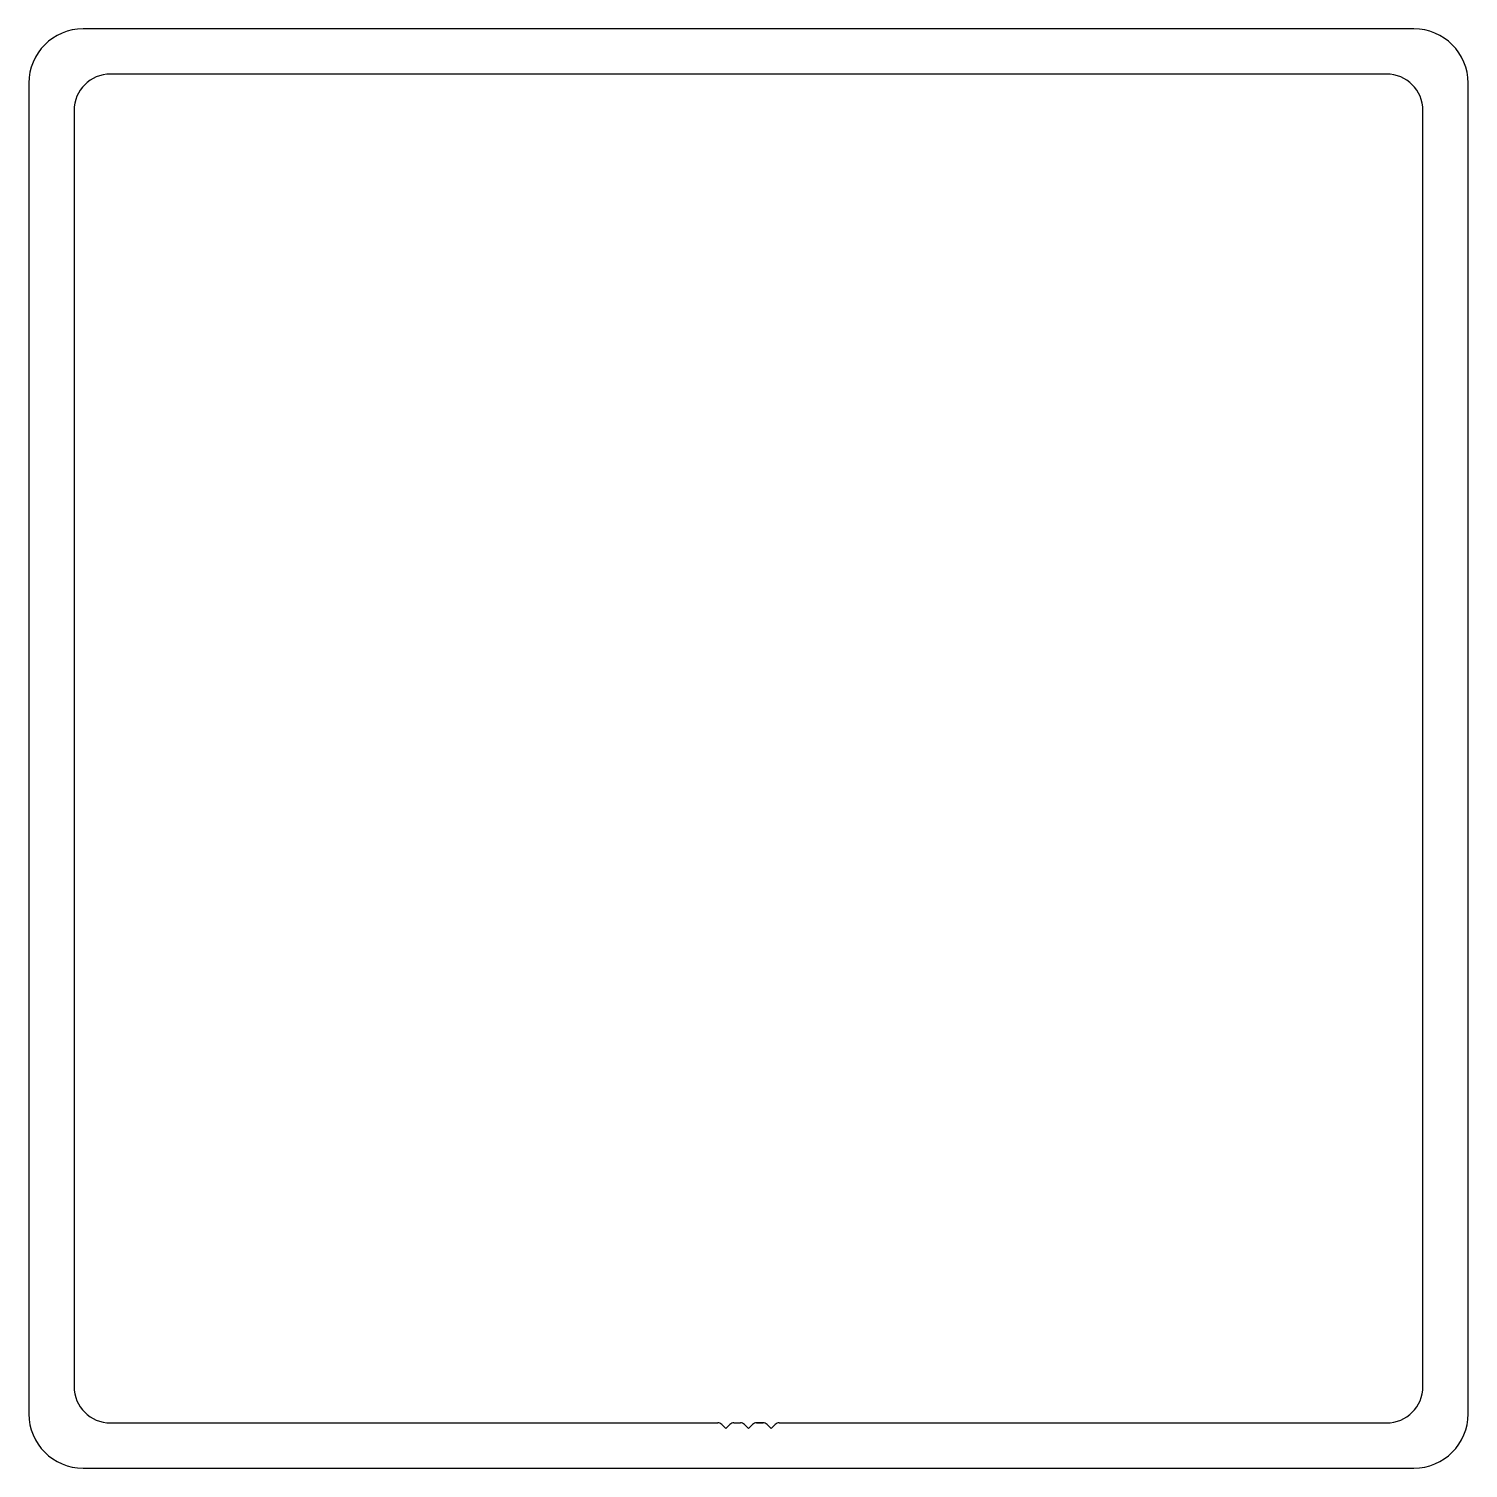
# Model space of a CAD drawing. Header units: inches. Extents: x -29.6 to 33.9, y 0.2 to 63.7.
import ezdxf

# ---------------------------------------------------------------- set-up
doc = ezdxf.new("R2010")
doc.units = ezdxf.units.IN
doc.header["$MEASUREMENT"] = 0
doc.layers.add('1', color=7, linetype='Continuous')

msp = doc.modelspace()

# ---------------------------------------------------------------- linework, layer by layer
at = {"color": 7}
for p, q in [((30.268, 61.713), (-26.032, 61.713)), ((-27.632, 60.113), (-27.632, 3.813)), ((31.868, 3.813), (31.868, 60.113)), ((-26.032, 2.213), (0.764, 2.213)), ((0.764, 2.213), (0.764, 2.213)), ((0.764, 2.213), (0.764, 2.213)), ((0.941, 2.14), (1.112, 1.969)), ((1.124, 1.969), (1.295, 2.14)), ((1.472, 2.213), (1.764, 2.213)), ((1.941, 2.14), (2.112, 1.969)), ((2.124, 1.969), (2.295, 2.14)), ((2.472, 2.213), (2.472, 2.213)), ((2.472, 2.213), (2.764, 2.213)), ((2.764, 2.213), (2.472, 2.213)), ((2.472, 2.213), (2.764, 2.213)), ((2.764, 2.213), (2.472, 2.213)), ((2.472, 2.213), (2.764, 2.213)), ((2.941, 2.14), (3.112, 1.969)), ((3.124, 1.969), (3.295, 2.14)), ((3.472, 2.213), (30.268, 2.213))]:
    msp.add_line(p, q, dxfattribs=at)
for centre, radius, start, end in [((-26.032, 60.113), 1.6, 90, 180), ((30.268, 60.113), 1.6, 0, 90), ((-26.032, 3.813), 1.6, 180, 270), ((30.268, 3.813), 1.6, 270, 360), ((0.764, 1.963), 0.25, 45, 90), ((1.118, 1.974), 0.008, 225, 315), ((1.472, 1.963), 0.25, 90, 135), ((1.764, 1.963), 0.25, 45, 90), ((2.118, 1.974), 0.008, 225, 315), ((2.472, 1.963), 0.25, 90, 135), ((2.764, 1.963), 0.25, 45, 90), ((3.118, 1.974), 0.008, 225, 315), ((3.472, 1.963), 0.25, 90, 135)]:
    msp.add_arc(centre, radius, start, end, dxfattribs=at)
at = {"layer": '1', "color": 7}
for p, q in [((31.468, 63.713), (-27.232, 63.713)), ((-29.632, 61.313), (-29.632, 2.613)), ((33.868, 2.613), (33.868, 61.313)), ((-27.232, 0.213), (31.468, 0.213))]:
    msp.add_line(p, q, dxfattribs=at)
for centre, start, end in [((-27.232, 61.313), 90, 180), ((31.468, 61.313), 360, 90), ((-27.232, 2.613), 180, 270), ((31.468, 2.613), 270, 0)]:
    msp.add_arc(centre, 2.4, start, end, dxfattribs=at)

doc.saveas('drawing.dxf')
